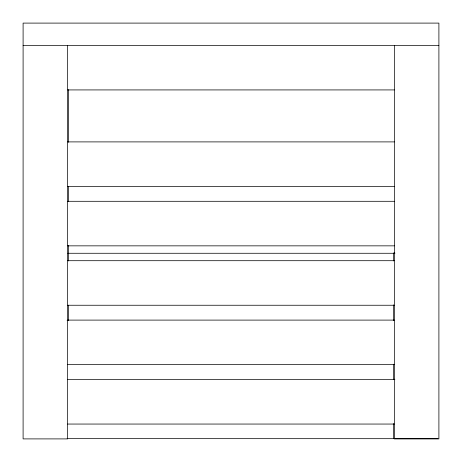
<?xml version="1.0" encoding="UTF-8"?>
<svg xmlns="http://www.w3.org/2000/svg" width="462" height="462" viewBox="0 0 462 462"><rect width="100%" height="100%" fill="white"/><g stroke="black" fill="none" stroke-linecap="round" stroke-linejoin="round"><path stroke-width="0.69" d="M23.1 45.374L438.9 45.374M67.648 89.923L394.352 89.923M67.648 141.898L394.352 141.898M67.648 186.452L394.352 186.452M67.648 201.299L394.352 201.299M67.648 245.848L394.352 245.848M394.877 253.06L393.445 253.06L393.445 260.972M67.856 253.274L394.866 253.274M67.648 260.701L394.352 260.701M67.648 305.249L394.352 305.249M67.648 320.102L394.352 320.102M67.123 320.316L68.555 320.316M67.648 364.651L394.352 364.651M393.445 379.285L394.877 379.285M67.648 379.498L394.352 379.498M67.648 424.052L394.352 424.052M67.134 438.646L437.993 438.686M394.352 45.374L394.352 438.9L438.9 438.9L438.9 23.1L23.1 23.1L23.1 438.9L67.648 438.9L67.648 45.374M393.445 304.862L393.445 320.692M393.445 364.195L393.445 379.689M393.445 423.556L393.445 438.686M68.555 89.611L68.555 142.284M68.555 186.302L68.555 201.553M68.555 245.472L68.555 260.955M68.555 305.226L68.555 320.518"/></g></svg>
